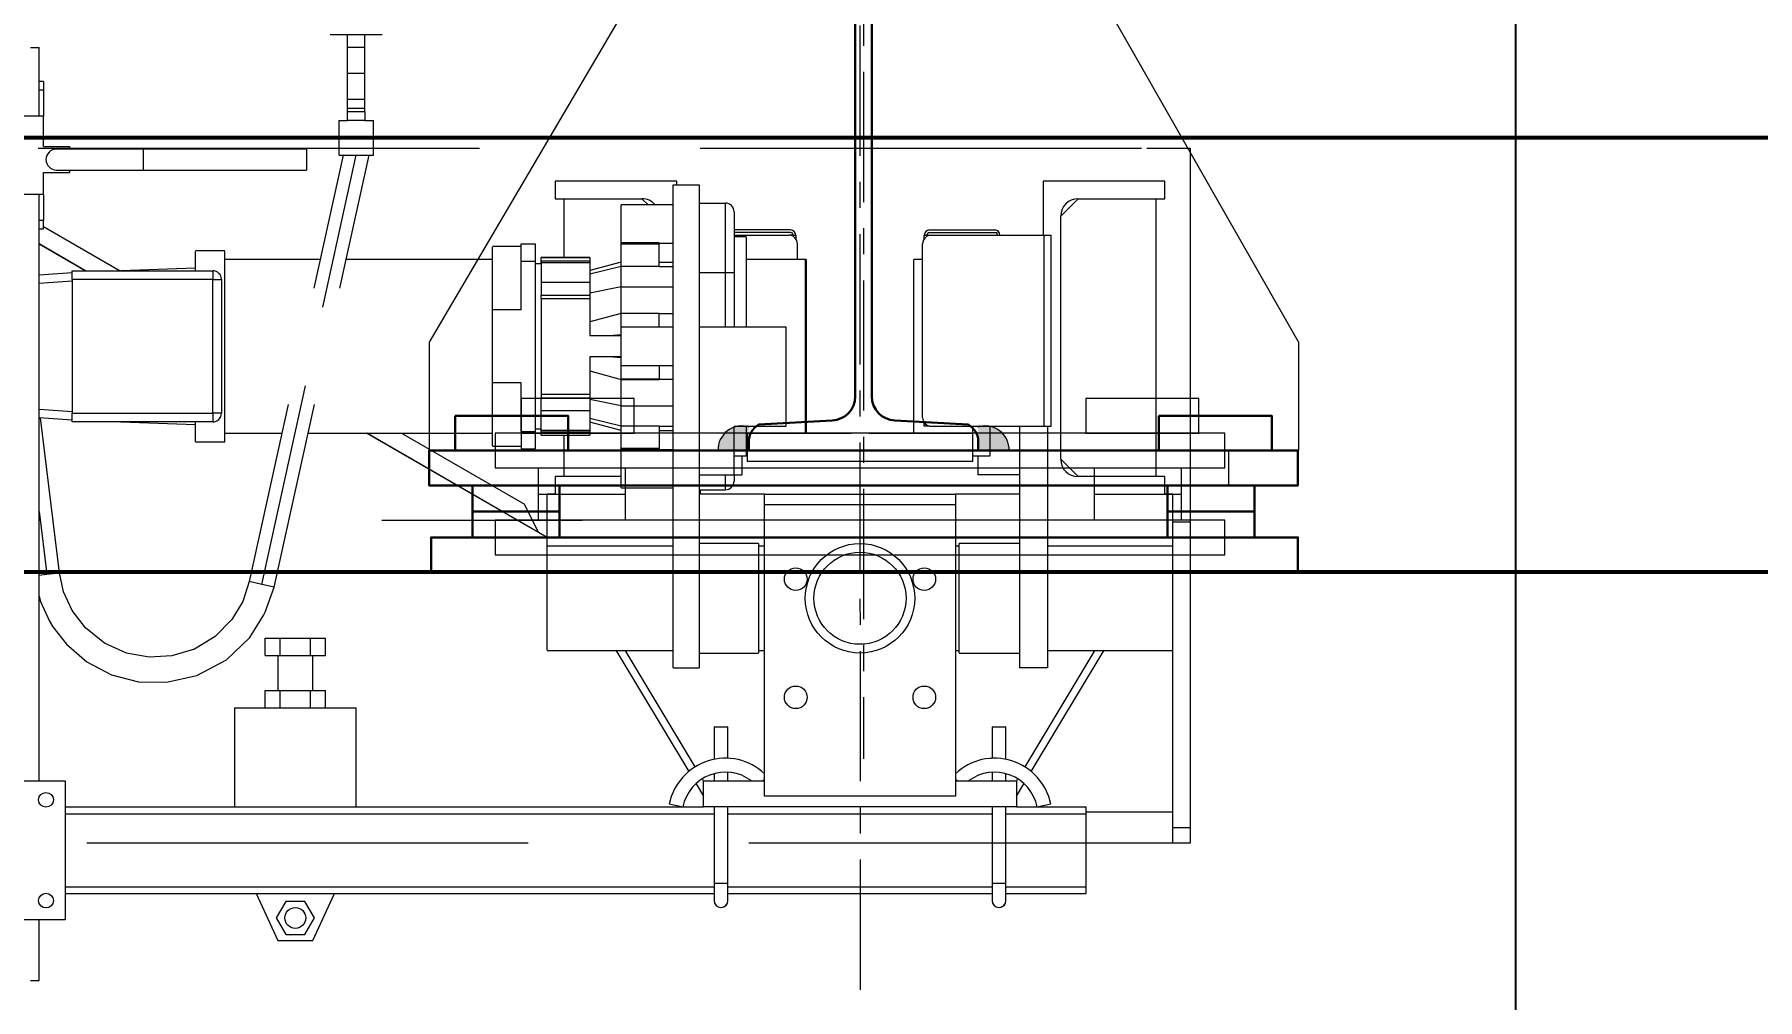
# Model space of a CAD drawing. Header units: millimetres. Extents: x -6419137 to 687965, y -598396 to 179722.
# Drawn here: x 605023 to 606015, y 86754 to 87309 of the extents above; entities that cross this region are included whole.
import ezdxf

# ---------------------------------------------------------------- set-up
doc = ezdxf.new("R2010")
doc.units = ezdxf.units.MM
doc.header["$MEASUREMENT"] = 0
doc.linetypes.add('CENTERX2', pattern=[4, 2.5, -0.5, 0.5, -0.5])
doc.linetypes.add('штриховаяX2', pattern=[38.099999999999994, 25.4, -12.7])
for name, color, linetype, lineweight in [('!!!! Краны', 7, 'Continuous', 35), ('!Konecranes', 252, 'Continuous', 0), ('k_ Металл', 5, 'Continuous', 40), ('k_ Осевая', 8, 'CENTERX2', 9), ('k_ Размеры', 7, 'Continuous', 15), ('Арматура', 72, 'Continuous', 50), ('Металл для узлов', 7, 'Continuous', 30), ('Тонкие линии', 7, 'Continuous', 5)]:
    doc.layers.add(name, color=color, linetype=linetype, lineweight=lineweight)
doc.layers.add('Конструкции', color=7, linetype='Continuous', lineweight=5, true_color=0x0000e6)
doc.layers.add('размеры', color=7, linetype='Continuous')
doc.styles.get("Standard").update_dxf_attribs({"font": 'isocpeui.ttf'})
doc.dimstyles.new('STEP', dxfattribs={"dimtxt": 200, "dimasz": 150, "dimexe": 80, "dimexo": 80, "dimgap": 80, "dimtad": 1, "dimdec": 0, "dimzin": 0, "dimdsep": 46, "dimtxsty": 'Standard', "dimblk": 'ARCHTICK', "dimcen": 150, "dimdle": 80, "dimadec": 0, "dimazin": 0, "dimtfac": 1, "dimtdec": 0, "dimtofl": 0, "dimtmove": 1, "dimatfit": 3, "dimfxl": 1, "dimtolj": 1, "dimtzin": 0, "dimarcsym": 0})

# ---------------------------------------------------------------- blocks, each defined once
blk = doc.blocks.new('A$C011300CB')
at = {"layer": '!!!! Краны', "color": 253, "linetype": 'Continuous', "lineweight": 5, "ltscale": 90.09009009009009}
for p, q in [((3592.80842722996, 499.5229527120755), (3622.80842722996, 499.5229527120755)), ((3592.80842722996, 499.5229527120755), (3602.808427229902, 499.5229527120755)), ((3602.808427229902, 492.0229527124757), (3602.808427229902, 499.5551792749611)), ((3612.808427229902, 492.0229527124757), (3612.808427229902, 499.5551792749611)), ((3612.808427229902, 499.5229527120755), (3622.80842722996, 499.5229527120755)), ((3420.308427229902, 492.0229527124611), (3425.308427229902, 492.0229527124611)), ((3425.308427229902, 452.5229527124757), (3425.308427229902, 492.0229527124611)), ((3612.808427229902, 492.0229527124757), (3602.808427229902, 492.0229527124757)), ((3602.808427229902, 477.0229527124757), (3602.808427229902, 492.0229527124757)), ((3612.808427229902, 477.0229527124757), (3612.808427229902, 492.0229527124757)), ((3612.808427229902, 477.0229527124757), (3602.808427229902, 477.0229527124757)), ((3602.808427229902, 462.0229527124757), (3602.808427229902, 477.0229527124757)), ((3612.808427229902, 462.0229527124757), (3612.808427229902, 477.0229527124757)), ((3427.808427229902, 472.5229527124757), (3425.308427229902, 472.5229527124757)), ((3427.808427229902, 467.5229527124757), (3425.308427229902, 467.5229527124757)), ((3427.808427229902, 472.5229527124757), (3427.808427229902, 467.5229527124757)), ((3427.808427229902, 467.5229527124757), (3427.808427229902, 452.5229527124757)), ((3612.808427229902, 462.0229527124757), (3602.808427229902, 462.0229527124757)), ((3602.808427229902, 457.0229527124757), (3602.808427229902, 462.0229527124757)), ((3612.808427229902, 457.0229527124757), (3602.808427229902, 457.0229527124757)), ((3602.808427229902, 455.0229527124757), (3602.808427229902, 457.0229527124757)), ((3612.808427229902, 457.0229527124757), (3612.808427229902, 462.0229527124757)), ((3612.808427229902, 455.0229527124757), (3612.808427229902, 457.0229527124757)), ((3427.808427229902, 452.5229527124757), (3372.808427229902, 452.5229527124757)), ((3427.808427229902, 435.0229527124757), (3427.808427229902, 452.5229527124757)), ((3597.808427229902, 450.0229527124757), (3602.808427229902, 450.0229527124757)), ((3597.80842722996, 450.0229527120755), (3597.80842722996, 430.0229527120755)), ((3602.808427229902, 450.0229527124757), (3602.808427229902, 455.0229527124757)), ((3612.808427229902, 455.0229527124757), (3602.808427229902, 455.0229527124757)), ((3612.808427229902, 450.0229527124757), (3602.808427229902, 450.0229527124757)), ((3612.808427229902, 455.0229527124757), (3612.808427229902, 450.0229527124757)), ((3612.808427229902, 450.0229527124757), (3617.808427229902, 450.0229527124757)), ((3617.80842722996, 430.0229527120755), (3617.80842722996, 450.0229527120755)), ((3427.808427229902, 435.0229527124757), (3442.808427229902, 435.0229527124757)), ((3485.30842722996, 433.5229527120755), (3435.30842722996, 433.5229527120755)), ((3442.808427229902, 435.0229527124757), (3442.808427229902, 433.5229527124611)), ((3485.308427229902, 433.5229527124757), (3485.308427229902, 421.5229527124757)), ((3579.30842722996, 433.5229527120755), (3485.30842722996, 433.5229527120755)), ((3579.308427229902, 433.5229527124757), (3579.308427229902, 421.5229527124757)), ((3588.588116885367, 342.6233797991517), (3607.808427229902, 430.0229527124757)), ((3427.808427229902, 420.0229527124757), (3442.808427229902, 420.0229527124757)), ((3427.808427229902, 407.5229527124757), (3427.808427229902, 420.0229527124757)), ((3435.30842722996, 421.5229527120755), (3485.30842722996, 421.5229527120755)), ((3442.808427229902, 421.5229527124611), (3442.808427229902, 420.0229527124757)), ((3485.30842722996, 421.5229527120755), (3579.30842722996, 421.5229527120755)), ((3427.808427229902, 407.5229527124757), (3372.808427229902, 407.5229527124757)), ((3425.308427229902, 70.02295271246112), (3425.308427229902, 407.5229527124757)), ((3427.808427229902, 407.5229527124757), (3427.808427229902, 392.5229527124757)), ((3722.308427229902, 415.0229527124611), (3722.308427229902, 405.0229527124611)), ((3792.308427229902, 415.0229527124611), (3722.308427229902, 415.0229527124611)), ((3790.308421126385, 135.0229527124611), (3790.308421126385, 413.0229527124611)), ((3790.308421126385, 413.0229527124611), (3805.308421126385, 413.0229527124611)), ((3792.308427229902, 413.0229527124611), (3792.308427229902, 415.0229527124611)), ((3805.308421126385, 413.0229527124611), (3805.308421126385, 135.0229527124611)), ((4073.308427229902, 415.0229527124611), (4003.308427229902, 415.0229527124611)), ((4003.308427229902, 415.0229527124611), (4003.308427229902, 384.0229527124611)), ((4073.308427229902, 405.0229527124611), (4073.308427229902, 415.0229527124611)), ((3722.308427229902, 405.0229527124611), (3772.308427229902, 405.0229527124611)), ((3727.308427229902, 405.0229527124611), (3727.308427229902, 371.1914097437111)), ((3790.308421126385, 401.4998992714609), (3760.308421126385, 401.4998992714609)), ((3775.878102952949, 401.453276989414), (3772.308427229902, 405.0229527124611)), ((3805.308421126385, 402.5229527124829), (3820.30842112637, 402.5229527124829)), ((3820.308421126378, 362.5229527125048), (3820.30842112637, 402.5229527124829)), ((3825.30842112637, 397.5229527124829), (3825.308421126378, 362.5229527125048)), ((4023.308427229902, 405.0229527124611), (4013.308427229902, 395.0229527124611)), ((4023.308427229902, 405.0229527124611), (4073.308427229902, 405.0229527124611)), ((4068.308427229902, 245.0229527124611), (4068.308427229902, 405.0229527124611)), ((3427.808427229902, 392.5229527124757), (3425.308427229902, 392.5229527124757)), ((3427.808427229902, 387.5229527124757), (3425.308427229902, 387.5229527124757)), ((3427.808427229902, 387.5229527124757), (3427.808427229902, 392.5229527124757)), ((3427.808427229902, 389.064740800859), (3472.0314034435, 363.5229527124538)), ((3857.808427229902, 387.0229527125266), (3825.308427229902, 387.0229527125266)), ((3937.808427229902, 387.0229527124829), (3975.308427229902, 387.0229527124829)), ((4013.308427229902, 255.0229527124611), (4013.308427229902, 395.0229527124611)), ((3452.037064996272, 363.5229527124611), (3425.308427229953, 378.960565921072)), ((3451.938628268079, 363.5229527124611), (3425.308427229844, 378.8979064504601)), ((3702.808421126385, 377.5229527126285), (3686.308421126385, 377.5229527126285)), ((3686.308421126385, 341.0942602182695), (3686.308421126385, 377.1836440948318)), ((3702.808421126385, 369.053435984526), (3702.808421126385, 379.0229527124975)), ((3702.808421126385, 379.0229527124975), (3710.808421126385, 379.0229527124975)), ((3710.808421126385, 379.0229527124975), (3710.808421126385, 369.053435984526)), ((3782.308421126385, 379.5509557324986), (3760.308421126385, 379.5509557324986)), ((3760.308421126385, 379.4998992714609), (3790.308421126385, 379.4998992714609)), ((3782.308421126385, 378.8976173722986), (3760.308421126385, 378.8976173722986)), ((3760.308421126385, 365.9057332312441), (3760.308421126385, 378.8976173722986)), ((3782.308421126385, 365.9057332312441), (3782.308421126385, 378.8976173722986)), ((3857.808427229902, 385.5229527125266), (3825.308427229902, 385.5229527125266)), ((3825.308427229902, 384.0229527124975), (3856.808427229902, 384.0229527124975)), ((3832.308421126378, 383.0229527124757), (3825.308427229902, 383.0229527124757)), ((3832.308421126378, 383.0229527124757), (3825.308427229902, 383.0229527124757)), ((3832.308421126378, 382.9756715547337), (3832.308421126378, 382.986192737575)), ((3857.808427229902, 384.0229527125266), (3856.808427229902, 384.0229527125266)), ((3857.808427229902, 384.0229527125266), (3860.808427229902, 384.0229527125266)), ((3859.308427229902, 384.0229527125266), (3857.808427229902, 384.0229527125266)), ((3859.308427229902, 384.0229527125412), (3857.808427229902, 384.0229527125412)), ((3857.808427229902, 383.8913002149129), (3857.808427229902, 384.0229527125266)), ((3859.308427229902, 384.0214878687111), (3859.308427229902, 384.0229527125266)), ((3860.808427229902, 384.0229527125266), (3860.808427229902, 381.9531826198145)), ((3861.808427229902, 370.0214878687111), (3861.808427229902, 379.0229527124975)), ((3933.808427229902, 279.0229527124611), (3933.808427229902, 379.0229527124611)), ((3934.808427229902, 384.0229527124829), (3937.808427229902, 384.0229527124829)), ((3934.808427229902, 381.8633639854525), (3934.808427229902, 384.0229527124829)), ((3937.808427229902, 385.5229527124829), (3976.808427229902, 385.5229527124829)), ((3937.808427229902, 384.0229527124829), (3938.808427229902, 384.0229527124829)), ((3937.808427229902, 384.0229527124829), (3937.808427229902, 383.8240403450836)), ((3938.808427229902, 384.0229527124611), (4003.808427229902, 384.0229527124611)), ((3976.808427229902, 384.0229527124829), (3976.808427229902, 385.5229527124829)), ((4003.808427229902, 384.0229527124611), (4007.808427229902, 384.0229527124611)), ((4003.808427229902, 274.0229527124611), (4003.808427229902, 384.0229527124611)), ((4007.808427229902, 274.0229527124611), (4007.808427229902, 384.0229527124611)), ((3532.308421126385, 375.0229527124975), (3515.308421126385, 375.0229527124975)), ((3515.308421126385, 363.7790973861265), (3515.308421126385, 374.6794896236024)), ((3532.308421126385, 265.0235196086287), (3532.308421126385, 374.6794896236024)), ((3587.11369872294, 370.0229527124975), (3532.308427229902, 370.0229527124975)), ((3686.308421126385, 370.0229527124975), (3602.11359427897, 370.0229527124975)), ((3702.808421126385, 369.053435984526), (3710.808421126385, 369.053435984526)), ((3702.808421126385, 341.0942602182695), (3702.808421126385, 369.053435984526)), ((3710.808421126385, 369.053435984526), (3710.808421126385, 270.9924694404399)), ((3714.308421126385, 367.5229527124975), (3710.808421126385, 367.5229527124975)), ((3742.308421126385, 371.193041690698), (3714.308421126385, 371.193041690698)), ((3714.308421126385, 371.1916008286789), (3714.308421126385, 371.1916209703995)), ((3714.308421126385, 371.1916008286935), (3742.308421126385, 371.1916008286935)), ((3714.308421126385, 369.1916008287008), (3714.308421126385, 371.1916008286935)), ((3714.308421126385, 369.1916008287008), (3742.308421126385, 369.1916008287008)), ((3714.308421126385, 368.0976597437111), (3714.308421126385, 369.1916008287008)), ((3742.308421126385, 368.1815926308045), (3714.308421126385, 368.1815926308045)), ((3742.308421126385, 371.1916209703995), (3742.308421126385, 371.1916008286789)), ((3742.308421126385, 371.1916008286935), (3742.308421126385, 369.1916008287008)), ((3742.308421126385, 369.1916008287008), (3742.308421126385, 368.0976597437111)), ((3760.308421126385, 368.5146689517787), (3742.308427229902, 363.6915851234517)), ((3782.308421126385, 368.5146689517787), (3790.308421126385, 368.5146689517787)), ((3866.308421126385, 370.0229527124684), (3832.308427229902, 370.0229527124684)), ((3866.308421126385, 370.0229527124684), (3832.308427229902, 370.0229527124684)), ((3866.808427229909, 370.0229527125484), (3861.808427229902, 370.0229527125484)), ((3866.808427229902, 370.0229527125484), (3861.808427229902, 370.0229527125484)), ((3866.808427229902, 369.9919460599413), (3866.808427229902, 270.2271443311765)), ((3933.808427229902, 370.0229527124757), (3928.808427229902, 370.0229527124757)), ((3933.808427229902, 370.0229527124684), (3928.808427229902, 370.0229527124684)), ((3933.808427229902, 370.0229527125484), (3928.80842722988, 370.0229527125484)), ((3933.808427229902, 370.0229527125412), (3928.80842722988, 370.0229527125412)), ((3425.308427229902, 361.1943437090667), (3444.30842112832, 362.5229527093325)), ((3444.308421124704, 357.5351324577787), (3425.308427229902, 356.2065234577676)), ((3444.308421124661, 358.5229527093325), (3444.308421124442, 363.5229527093325)), ((3444.308421124442, 363.5229527093325), (3525.308421124442, 363.5229527129413)), ((3525.308421124661, 358.5229527129413), (3444.308421124661, 358.5229527093325)), ((3444.308421124661, 358.5229527093325), (3444.308421128102, 281.5229527093325)), ((3515.308421126385, 365.0229527124975), (3472.354041201048, 363.5229527124684)), ((3525.308421124442, 363.5229527129413), (3525.308421124661, 358.5229527129413)), ((3525.308421124661, 358.5229527129413), (3530.308421124661, 358.5229527131669)), ((3525.308421128102, 281.5229527129413), (3525.308421124661, 358.5229527129413)), ((3530.308421124661, 358.5229527131669), (3530.308421128102, 281.5229527131669)), ((3760.308421126385, 365.9057332312441), (3742.308427229902, 361.5566275999299)), ((3782.308421126385, 365.9057332312441), (3760.308421126385, 365.9057332312441)), ((3760.308421126385, 354.19620175405), (3760.308421126385, 365.9057332312441)), ((3782.308421126385, 365.9057332312441), (3790.308421126385, 365.9057332312441)), ((3805.308421126385, 362.5229527125048), (3820.308421126378, 362.5229527125048)), ((3820.308421126378, 362.5229527125048), (3825.308421126378, 362.5229527125048)), ((3820.308421126378, 331.0229527124611), (3820.308421126378, 362.5229527125048)), ((3825.308421126378, 362.5229527125048), (3825.308421126378, 331.0229527124611)), ((3714.308421126385, 356.9315926308191), (3742.308421126385, 356.9315926308191)), ((3714.308421126385, 356.9315926308191), (3714.308421126385, 349.5858629999493)), ((3714.308421126385, 349.5858629999493), (3742.308421126385, 349.5858629999493)), ((3714.308421126385, 347.5080173287279), (3714.308421126385, 349.585862999942)), ((3714.308421126385, 347.5080173287279), (3742.308421126385, 347.5080173287279)), ((3714.308421126385, 347.5080173287279), (3714.308421126385, 292.5378880964272)), ((3742.308421126385, 356.9315926308191), (3742.308421126385, 349.5858629999493)), ((3760.308421126385, 354.19620175405), (3742.308421126385, 350.6510433035946)), ((3742.308421126385, 349.5858629999493), (3742.308421126385, 347.5080173287279)), ((3742.308421126385, 347.5080173287279), (3742.308421126385, 326.0229527125775)), ((3760.308421126385, 338.9347578152156), (3760.308421126385, 354.1962017540645)), ((3760.308421126385, 354.19620175405), (3790.308421126385, 354.19620175405)), ((3686.308421126385, 298.9516452067692), (3686.308421126385, 341.0942602182695)), ((3702.808421126385, 341.0942602182695), (3686.308421126385, 341.0942602182695)), ((3760.308421126385, 339.0229527125121), (3742.308427229902, 334.199868884185)), ((3782.308421126385, 339.0229527125121), (3760.308421126385, 339.0229527125121)), ((3782.308421126385, 338.9347578152156), (3760.308421126385, 338.9347578152156)), ((3782.308421126385, 338.9347578152156), (3790.308421126385, 338.9347578152156)), ((3790.308421126385, 331.0229527126285), (3760.308421126385, 331.0229527126285)), ((3760.308421126385, 309.042419785088), (3760.308421126385, 331.0034856403581)), ((3855.308421126378, 331.0229527124611), (3805.308421126385, 331.0229527124611)), ((3855.308421126378, 274.0229527124611), (3855.308421126378, 331.0229527124611)), ((3760.308421126385, 326.0229527125775), (3742.308421126385, 326.0229527125775)), ((3760.308421126385, 326.6729527125353), (3753.377469626663, 326.0229527125339)), ((3742.308421126385, 314.0229527127958), (3742.308421126385, 292.5378880964272)), ((3760.308421126385, 314.0229527127958), (3742.308421126385, 314.0229527127958)), ((3760.308421126385, 313.372952712547), (3753.377469626779, 314.0229527124611)), ((3760.308421126385, 309.0229527126285), (3790.308421126385, 309.0229527126285)), ((3686.308421126385, 262.8622613304105), (3686.308421126385, 298.9516452067692)), ((3702.808421126385, 298.9516452067692), (3686.308421126385, 298.9516452067692)), ((3702.808421126385, 270.9924694404399), (3702.808421126385, 298.9516452067692)), ((3742.308427229902, 305.8460365408391), (3760.308421126385, 301.0229527125121)), ((3760.308421126385, 285.7958628264605), (3760.308421126385, 301.111147609794)), ((3782.308421126385, 301.111147609794), (3760.308421126385, 301.111147609794)), ((3760.308421126385, 301.0229527125121), (3782.308421126385, 301.0229527125121)), ((3782.308421126385, 301.1113249460323), (3782.308421126385, 301.111147609794)), ((3782.308421126385, 301.111147609794), (3790.308421126385, 301.111147609794)), ((3553.490576630684, 183.0260593823477), (3578.634496494611, 297.3617708293168)), ((3714.308421126385, 292.5378880964272), (3742.308421126385, 292.5378880964272)), ((3714.308421126385, 292.5378880964272), (3714.308421126385, 290.4600424252058)), ((3714.308421126385, 290.4600424252058), (3742.308421126385, 290.4600424252058)), ((3714.308421126385, 283.1143127943433), (3714.308421126385, 290.4600424252058)), ((3742.308421126385, 292.5378880964272), (3742.308421126385, 290.4600424252058)), ((3742.308421126385, 290.4600424252058), (3742.308421126385, 283.1143127943433)), ((3760.308421126385, 285.7959128446091), (3742.308421126385, 289.3466117682547)), ((3425.308427229902, 283.83938196089), (3444.308421128058, 282.5107729606534)), ((3444.30842112832, 277.5229527093325), (3425.308427229902, 278.8515617095909)), ((3444.30842112832, 276.5229527093325), (3444.308421128102, 281.5229527093325)), ((3444.308421128102, 281.5229527093325), (3525.308421128102, 281.5229527129413)), ((3525.308421128102, 281.5229527129413), (3525.30842112832, 276.5229527129413)), ((3530.308421128102, 281.5229527131669), (3525.308421128102, 281.5229527129413)), ((3714.308421126385, 283.1143127943433), (3742.308421126385, 283.1143127943433)), ((3714.308421126385, 283.0646773033368), (3714.308421126385, 283.064733557163)), ((3720.308421126385, 283.064733557163), (3720.308421126385, 283.0646773033368)), ((3760.308421126385, 274.1618912511985), (3742.308427229902, 278.507617604635)), ((3760.308421126385, 285.7959128446091), (3790.308421126385, 285.7959128446091)), ((3760.308421126385, 274.1618912511985), (3760.308421126385, 285.7959128446091)), ((3525.30842112832, 276.5229527129413), (3444.30842112832, 276.5229527093325)), ((3472.354041202954, 276.5229527124611), (3515.308421126385, 275.0229527124975)), ((3515.308421126385, 265.0235196086287), (3515.308421126385, 276.3227982046301)), ((3532.308427229902, 270.0229527124975), (3565.122484544663, 270.0229527124975)), ((3580.122206027409, 270.0229527124975), (3686.308421126385, 270.0229527124975)), ((3717.808427229902, 210.0229527124611), (3613.85154965843, 270.0424839624611)), ((3712.729490848658, 212.9552779993683), (3613.888871598749, 270.0424839624902)), ((3633.883210046006, 270.0424839624611), (3704.741751921567, 229.1168381602183)), ((3702.808421126385, 270.9924694404399), (3710.808421126385, 270.9924694404399)), ((3702.808421126385, 270.9924694404399), (3702.808421126385, 261.0229527124975)), ((3710.808421126385, 272.5229527124975), (3714.308421126385, 272.5229527124975)), ((3710.808421126385, 270.9924694404399), (3710.808421126385, 261.0229527124975)), ((3714.308421126385, 270.8543045963961), (3714.308421126385, 271.9482456812111)), ((3714.308421126385, 271.8643127943506), (3742.308421126385, 271.8643127943506)), ((3714.308421126385, 270.8543045963961), (3742.308421126385, 270.8543045963961)), ((3714.308421126385, 268.8543045963379), (3714.308421126385, 270.8543045963961)), ((3714.308421126385, 268.8543045963233), (3714.308421126385, 268.8543218338746)), ((3714.308421126385, 268.8543045963379), (3742.308421126385, 268.8543045963379)), ((3727.308427229902, 268.8544956812111), (3727.308427229902, 245.0229527124611)), ((3742.308421126385, 271.9482456812111), (3742.308421126385, 270.8543045963961)), ((3742.308421126385, 270.8543045963961), (3742.308421126385, 268.8543045963379)), ((3742.308421126385, 268.8543045963233), (3742.308421126385, 268.8543218338746)), ((3760.308421126385, 271.5312364732235), (3742.308427229902, 276.3543203015433)), ((3782.308421126385, 274.1618912511985), (3760.308421126385, 274.1618912511985)), ((3760.308421126385, 261.1619419956332), (3760.308421126385, 274.1618912511985)), ((3782.308421126385, 274.1618912511985), (3790.308421126385, 274.1618912511985)), ((3782.308421126385, 274.1618912511985), (3782.308421126385, 261.1619419956332)), ((3782.308421126385, 271.5312364732235), (3790.308421126385, 271.5312364732235)), ((3825.308421126378, 274.0229527124611), (3855.308421126378, 274.0229527124611)), ((3825.308421126378, 246.0229527124611), (3825.308421126378, 274.0229527124611)), ((3832.308427229902, 270.0229527124684), (3832.808427229902, 270.0229527124684)), ((3832.308427229902, 270.0229527124611), (3832.808427229902, 270.0229527124611)), ((3832.808427229902, 270.0229527124611), (3832.808427229902, 254.0229527124611)), ((3832.808427229902, 270.0229527124611), (3892.808427229902, 270.0229527124611)), ((3832.808427229902, 269.7774470532895), (3832.808427229902, 269.7760706835688)), ((3866.308421126378, 270.0307112132432), (3866.308421126378, 270.02433509619)), ((3866.808427229902, 270.1443150603081), (3866.808427229902, 270.1006851341881)), ((3902.808427229902, 270.0229527124611), (3962.808427229902, 270.0229527124611)), ((3928.808427229902, 270.0811610284873), (3928.808427229902, 270.153018210076)), ((3934.808427229902, 274.0229527124757), (3934.808427229902, 276.1825414394771)), ((3937.808427229902, 274.0229527124757), (3934.808427229902, 274.0229527124757)), ((3937.808427229902, 274.2218650798459), (3937.808427229902, 274.0229527124757)), ((3937.808427229902, 274.0229527124757), (3938.808427229902, 274.0229527124757)), ((3938.808427229902, 274.0229527124611), (4003.808427229902, 274.0229527124611)), ((3962.808427229902, 269.8893568676795), (3962.808427229902, 273.8231515476873)), ((3962.808427229902, 254.0229527124611), (3962.808427229902, 270.0229527124611)), ((3972.808427229902, 257.0493943514448), (3972.808427229902, 273.8231515476873)), ((3989.808427229902, 135.0229527124611), (3989.808427229902, 274.0229527124611)), ((4003.808427229902, 274.0229527124611), (4007.808427229902, 274.0229527124611)), ((4005.808427229902, 274.0229527124611), (4005.808427229902, 135.0229527124611)), ((3515.308421126385, 265.0229527124975), (3532.308421126385, 265.0229527124975)), ((3686.308421126385, 262.5229527126357), (3702.808421126385, 262.5229527126357)), ((3702.808421126385, 261.0229527124975), (3710.808421126385, 261.0229527124975)), ((3782.308421126385, 261.1619419956332), (3760.308421126385, 261.1619419956332)), ((3790.308421126385, 260.560067069353), (3760.308421126385, 260.560067069353)), ((3782.308421126385, 260.506833569234), (3760.308421126385, 260.506833569234)), ((3825.308427229902, 257.0229527124975), (3832.808427229895, 257.0229527124975)), ((3825.308427229902, 257.0229527124611), (3832.308421126378, 257.0229527124611)), ((3825.308427229902, 257.0229527124611), (3832.308421126378, 257.0229527124611)), ((3829.808427229902, 257.1445347437111), (3829.808427229902, 246.0229527124902)), ((3829.808427229902, 257.0229527124975), (3832.808427229895, 257.0229527124975)), ((3832.808427229902, 254.0229527124611), (3962.808427229902, 254.0229527124611)), ((3962.808427229902, 257.0229527124684), (3965.808427229902, 257.0229527124684)), ((3962.808427229902, 257.0229527124611), (3972.808427229902, 257.0229527124611)), ((3965.808427229902, 246.0229527124611), (3965.808427229902, 257.0493198999611)), ((4013.308427229902, 255.0229527124611), (4023.308427229902, 245.0229527124611)), ((3722.308427229902, 245.0229527124611), (3722.308427229902, 235.0229527124611)), ((3760.308427229902, 245.0229527124611), (3722.308427229902, 245.0229527124611)), ((3760.308421126385, 238.560067069353), (3790.308421126385, 238.560067069353)), ((3805.308421126385, 246.0229527124611), (3825.308421126378, 246.0229527124611)), ((3820.308421126378, 237.5229527124829), (3820.308421126385, 245.9871024733875)), ((3825.308421126378, 245.7792681198334), (3825.308421126378, 242.5229527124829)), ((3825.308427229902, 246.0229527124902), (3829.808427229902, 246.0229527124902)), ((3989.808427229902, 246.0229527124611), (3965.808427229902, 246.0229527124611)), ((4073.308427229902, 245.0229527124611), (4023.308427229902, 245.0229527124611)), ((4073.308427229902, 235.0229527124611), (4073.308427229902, 245.0229527124611)), ((3712.729490848658, 212.9552779993683), (3704.741751921567, 229.1168381602183)), ((3717.808427229902, 205.0004917749611), (3717.808427229902, 235.0229527124611)), ((3722.308427229902, 235.0229527124611), (3717.808427229902, 235.0229527124611)), ((3805.308421126385, 237.5229527124829), (3820.308421126378, 237.5229527124829)), ((3842.808427229902, 235.0229527124611), (3805.308421126385, 235.0229527124611)), ((3805.808427229902, 237.5229527124611), (3805.808427229902, 235.0229527124611)), ((3842.808427229902, 229.0229527124611), (3842.808427229902, 235.0229527124611)), ((3842.808427229902, 235.0229527124611), (3952.808427229902, 235.0229527124611)), ((3842.808427229902, 61.02295271246112), (3842.808427229902, 229.0229527124611)), ((3842.808427229902, 229.0229527124611), (3952.808427229902, 229.0229527124611)), ((3952.808427229902, 235.0229527124611), (3952.808427229902, 229.0229527124611)), ((3989.808427229902, 235.0229527124611), (3952.808427229902, 235.0229527124611)), ((3952.808427229902, 229.0229527124611), (3952.808427229902, 61.02295271246112)), ((4077.808427229902, 235.0229527124611), (4073.308427229902, 235.0229527124611)), ((4077.808427229902, 205.0004917749611), (4077.808427229902, 235.0229527124611)), ((3425.308427229917, 224.9968902228065), (3429.744909042827, 188.8646454170375)), ((4077.808427229902, 219.0229527124611), (4087.808427229902, 219.0229527124611)), ((4087.808427229902, 219.0229527124611), (4087.808427229902, 43.02295271246112)), ((3790.308421126385, 205.0229527124611), (3717.80842722988, 205.0229527124611)), ((3717.808427229902, 145.207518249219), (3717.808427229902, 205.0007883688741)), ((3839.308421126378, 206.5229527124611), (3805.308421126385, 206.5229527124611)), ((3839.308421126378, 206.494811553006), (3839.308421126378, 143.7040756054266)), ((3842.808427229902, 205.0229527124611), (3839.308427229902, 205.0229527124611)), ((3954.808427229902, 205.0229527124611), (3952.808427229902, 205.0229527124611)), ((3989.808427229902, 206.5229527124611), (3954.808427229902, 206.5229527124611)), ((3954.808427229902, 143.6620812459223), (3954.808427229902, 206.4944156678685)), ((4077.808427229902, 205.0229527124611), (4005.808427229902, 205.0229527124611)), ((4077.808427229902, 145.207518249219), (4077.808427229902, 205.0007883688741)), ((3425.17779357962, 188.3038741502969), (3429.744909042827, 188.8646454170375)), ((3429.744909042827, 188.8646454170375), (3437.015276909842, 189.7573343431868)), ((3555.487919154213, 142.0229527124611), (3555.487919154213, 152.0229527124611)), ((3555.487919154213, 152.0229527124611), (3564.148173192058, 152.0229527124611)), ((3564.148173192058, 142.0229527124611), (3564.148173192058, 152.0229527124611)), ((3564.148173192058, 152.0229527124611), (3581.468681267746, 152.0229527124611)), ((3581.468681267746, 152.0229527124611), (3590.128935305591, 152.0229527124611)), ((3581.468681267746, 142.0229527124611), (3581.468681267746, 152.0229527124611)), ((3590.128935305591, 142.0229527124611), (3590.128935305591, 152.0229527124611)), ((3555.487919154213, 142.0229527124611), (3564.148173192058, 142.0229527124611)), ((3562.808427229902, 142.0229527124611), (3562.808427229902, 122.0229527124611)), ((3564.148173192058, 142.0229527124611), (3581.468681267746, 142.0229527124611)), ((3581.468681267746, 142.0229527124611), (3590.128935305591, 142.0229527124611)), ((3582.808427229902, 122.0229527124611), (3582.808427229902, 142.0229527124611)), ((3717.80842722988, 145.0229527124611), (3790.308421126385, 145.0229527124611)), ((3757.216444901926, 145.2080113062111), (3799.263541990011, 75.24164175163605)), ((3803.017313758428, 77.99536552900099), (3762.625098748096, 145.2080113061893)), ((3805.308421126385, 143.5229527124611), (3839.308421126378, 143.5229527124611)), ((3839.308427229902, 145.0229527124611), (3842.808427229902, 145.0229527124611)), ((3952.808427229902, 145.0229527124611), (3954.808427229902, 145.0229527124611)), ((3954.808427229902, 143.5229527124611), (3989.808427229902, 143.5229527124611)), ((4032.991755711722, 145.2080113062111), (3992.599540701391, 77.99536552901554)), ((3996.353312469786, 75.2416417516215), (4038.400409557864, 145.2080113061893)), ((4005.808427229902, 145.0229527124611), (4077.808427229902, 145.0229527124611)), ((4077.808427229902, 43.02295271246112), (4077.808427229902, 145.2080113062111)), ((3790.308421126385, 135.0229527124611), (3805.308421126385, 135.0229527124611)), ((4005.808427229902, 135.0229527124611), (3989.808427229902, 135.0229527124611)), ((3555.487919154213, 122.0229527124611), (3564.148173192058, 122.0229527124611)), ((3555.487919154213, 112.0229527124611), (3555.487919154213, 122.0229527124611)), ((3564.148173192058, 112.0229527124611), (3564.148173192058, 122.0229527124611)), ((3564.148173192058, 122.0229527124611), (3581.468681267746, 122.0229527124611)), ((3581.468681267746, 122.0229527124611), (3590.128935305591, 122.0229527124611)), ((3581.468681267746, 112.0229527124611), (3581.468681267746, 122.0229527124611)), ((3590.128935305591, 112.0229527124611), (3590.128935305591, 122.0229527124611)), ((3537.808427229902, 112.0229527124611), (3607.808427229902, 112.0229527124611)), ((3537.808427229902, 112.0229527124611), (3537.808427229902, 55.02295271246112)), ((3607.808427229902, 55.02295271246112), (3607.808427229902, 112.0229527124611)), ((3813.808427229902, 101.0229527124611), (3813.808427229902, 82.2923975667727)), ((3813.808427229902, 101.0229527124611), (3813.808427229902, 82.2923975667727)), ((3821.787109957353, 101.0229527124611), (3821.787471505828, 101.0229527124611)), ((3821.808427229902, 82.86439741580398), (3821.808427229902, 101.0229527124611)), ((3821.808427229902, 82.86439741580398), (3821.808427229902, 101.0229527124611)), ((3973.808427229902, 101.0229527124611), (3973.808427229902, 82.8521122542661)), ((3973.808427229902, 101.0229527124611), (3973.808427229902, 82.85219596255774)), ((3981.787109957353, 101.0229527124611), (3981.787471505828, 101.0229527124611)), ((3981.808427229902, 82.29187926714803), (3981.808427229902, 101.0229527124611)), ((3981.808427229902, 82.29187926714803), (3981.808427229902, 101.0229527124611)), ((3807.809603582733, 80.48011876289092), (3807.809603668211, 80.48006092868309)), ((3807.809603582733, 80.48011876289092), (3807.809603668211, 80.48006092868309)), ((3827.807250877064, 82.08685293768212), (3827.807277002903, 82.06917492101638)), ((3967.80960358274, 82.08685293768212), (3967.809577456901, 82.06917492102366)), ((3987.807250877071, 80.48011876289092), (3987.807250791593, 80.48006092868309)), ((3987.807250877071, 80.48011876289092), (3987.807250791593, 80.48006092868309)), ((3360.308427229902, 70.02295271246112), (3440.308427229902, 70.02295271246112)), ((3440.308427229902, 70.02295271246112), (3440.308427229902, -9.97704728753888)), ((3807.808427229902, 70.02295271246112), (3807.145192063093, 71.12657603003026)), ((3807.808427229902, 70.02295271246112), (3842.808427229902, 70.02295271246112)), ((3807.808427229902, 55.02295271246112), (3807.808427229902, 70.02295271246112)), ((3813.808427229902, 73.99103412403929), (3813.808427229902, 70.02295271246112)), ((3813.808427229902, 73.99103412403929), (3813.808427229902, 70.02295271246112)), ((3821.808427229902, 70.02295271246112), (3821.808427229902, 74.813727709261)), ((3821.808427229902, 70.02295271246112), (3821.808427229902, 74.813727709261)), ((3841.792488604777, 70.02295271246112), (3842.808427229902, 70.97314172486949)), ((3952.808427229902, 70.97314172486949), (3953.824365855027, 70.02295271246112)), ((3952.808427229902, 70.02295271246112), (3987.808427229902, 70.02295271246112)), ((3973.808427229902, 74.813727709261), (3973.808427229902, 70.02295271246112)), ((3973.808427229902, 74.813727709261), (3973.808427229902, 70.02295271246112)), ((3981.808427229902, 70.02295271246112), (3981.808427229902, 73.99103412403929)), ((3981.808427229902, 70.02295271246112), (3981.808427229902, 73.99103412403929)), ((3988.471662396725, 71.12657603005209), (3987.808427229902, 70.02295271246112)), ((3987.808427229902, 70.02295271246112), (3987.808427229902, 55.02295271246112)), ((3803.444346870259, 68.28478243090649), (3807.808427229902, 61.02295271246112)), ((3952.808427229902, 61.02295271246112), (3842.808427229902, 61.02295271246112)), ((3987.808427229902, 61.02295271246112), (3992.172507589545, 68.28478243090649)), ((3440.308427229902, 55.02295271246112), (3807.808427229902, 55.02295271246112)), ((3440.308427229902, 51.02295271246112), (3813.829694591012, 51.02295271246112)), ((3788.019546995616, 56.67468731667759), (3795.847212899193, 55.02295271246112)), ((3987.808427229902, 55.02295271246112), (3807.808427229902, 55.02295271246112)), ((3813.808427229902, 55.02295271246112), (3813.808427229902, 11.02295271246112)), ((3821.787214122262, 51.02295271246112), (3973.829694591012, 51.02295271246112)), ((3821.808427229902, 11.02295271246112), (3821.808427229902, 55.02295271246112)), ((3973.808427229902, 55.02295271246112), (3973.808427229902, 11.02295271246112)), ((3981.787214122262, 51.02295271246112), (4027.808427229902, 51.02295271246112)), ((3981.808427229902, 11.02295271246112), (3981.808427229902, 55.02295271246112)), ((3987.808427229902, 55.02295271246112), (4027.808427229902, 55.02295271246112)), ((3999.769641560611, 55.02295271246112), (4007.597307464188, 56.67468731667759)), ((4027.808427229902, 55.02295271246112), (4027.808427229902, 51.02295271246112)), ((4027.808427229902, 52.02295271246112), (4077.808427229902, 52.02295271246112)), ((4027.808427229902, 51.02295271246112), (4027.808427229902, 9.02295271246112)), ((4077.808427229902, 34.02295271246112), (4077.808427229902, 43.02295271246112)), ((4077.808427229902, 43.02295271246112), (4087.808427229902, 43.02295271246112)), ((4077.808427229902, 34.02295271246112), (4027.808427229902, 34.02295271246112)), ((3813.808427229902, 11.02295271246112), (3813.808427229902, 1.02295271246112)), ((3821.808427229902, 1.02295271246112), (3821.808427229902, 11.02295271246112)), ((3973.808427229902, 11.02295271246112), (3973.808427229902, 1.02295271246112)), ((3981.808427229902, 1.02295271246112), (3981.808427229902, 11.02295271246112)), ((3440.308427229902, 9.02295271246112), (3813.818232090773, 9.02295271246112)), ((3440.308427229902, 5.02295271246112), (3813.817704573652, 5.02295271246112)), ((3550.308427229902, 5.02295271246112), (3562.808427229902, -21.97704728753888)), ((3567.3235996726, 0.5229527124611195), (3561.838772115298, -8.97704728753888)), ((3578.293254787204, 0.5229527124611195), (3567.3235996726, 0.5229527124611195)), ((3583.778082344506, -8.97704728753888), (3578.293254787204, 0.5229527124611195)), ((3582.808427229902, -21.97704728753888), (3595.308427229924, 5.02295271246112)), ((3813.808427229902, 3.654793495545164), (3813.808427229902, 1.02295271246112)), ((3821.798643469716, 9.02295271246112), (3973.818232090773, 9.02295271246112)), ((3821.799149886152, 5.02295271246112), (3973.817704573652, 5.02295271246112)), ((3821.808427229902, 1.02295271246112), (3821.808427229902, 3.654793495545164)), ((3973.808427229902, 3.654793495545164), (3973.808427229902, 1.02295271246112)), ((3981.798643469716, 9.02295271246112), (4027.808427229902, 9.02295271246112)), ((3981.799149886152, 5.02295271246112), (4027.808427229902, 5.02295271246112)), ((3981.808427229902, 1.02295271246112), (3981.808427229902, 3.654793495545164)), ((4027.808427229902, 9.02295271246112), (4027.808427229902, 5.02295271246112)), ((3561.838772115298, -8.97704728753888), (3567.3235996726, -18.47704728753888)), ((3578.293254787204, -18.47704728753888), (3583.778082344506, -8.97704728753888)), ((3440.308427229902, -9.97704728753888), (3360.308427229902, -9.97704728753888)), ((3425.308427229902, -44.97704728753888), (3425.308427229902, -9.97704728753888)), ((3567.3235996726, -18.47704728753888), (3578.293254787204, -18.47704728753888)), ((3562.808427229902, -21.97704728753888), (3582.808427229902, -21.97704728753888)), ((3420.308427229902, -44.97704728753888), (3425.308427229902, -44.97704728753888))]:
    blk.add_line(p, q, dxfattribs=at)
at = {"layer": '!!!! Краны', "color": 253, "linetype": 'Continuous', "lineweight": 5, "ltscale": 30.03003003003003}
for p, q in [((3600.308427229902, 430.0229527124611), (3583.481964695668, 353.5084756225333)), ((3598.481831504403, 353.5084756225333), (3615.308427229902, 430.0229527124611)), ((3437.015458479902, 189.7573277124611), (3426.082569576312, 278.7974437206358)), ((3568.76733285145, 286.5970639791194), (3546.336747542402, 184.5991245874611)), ((3560.644364729902, 181.4526402124611), (3583.767083185296, 286.5970639791194)), ((3439.439774886152, 178.7104527124611), (3437.015458479902, 189.7573277124611)), ((3444.347001448652, 168.0297886499611), (3439.439774886152, 178.7104527124611)), ((3546.336747542402, 184.5991245874611), (3542.571610823652, 173.1044956812111)), ((3555.502763167402, 167.0737339624611), (3560.644364729902, 181.4526402124611)), ((3425.308427229902, 176.2819297837632), (3425.555985823652, 175.2607456812111)), ((3425.555985823652, 175.2607456812111), (3426.182938948652, 173.2143589624611)), ((3426.182938948652, 173.2143589624611), (3431.356278792402, 161.7817417749611)), ((3542.571610823652, 173.1044956812111), (3536.304520979902, 162.7407261499611)), ((3431.356278792402, 161.7817417749611), (3433.222978011152, 158.5517613062111)), ((3452.118485823652, 158.0126988062111), (3444.347001448652, 168.0297886499611)), ((3536.304520979902, 162.7407261499611), (3526.645829573652, 153.0156284937111)), ((3546.572099104902, 152.3515659937111), (3554.777665511152, 165.5092808374611)), ((3554.777665511152, 165.5092808374611), (3555.502763167402, 167.0737339624611)), ((3433.222978011152, 158.5517613062111), (3441.026688948652, 148.6181675562111)), ((3463.008134261152, 149.2509800562111), (3452.118485823652, 158.0126988062111)), ((3475.663407698652, 143.5014683374611), (3463.008134261152, 149.2509800562111)), ((3526.645829573652, 153.0156284937111), (3514.734208479902, 145.8164097437111)), ((3533.123368636152, 139.6123081812111), (3546.572099104902, 152.3515659937111)), ((3441.026688948652, 148.6181675562111), (3452.825517073652, 138.4487339624611)), ((3488.657060042402, 141.1147495874611), (3475.663407698652, 143.5014683374611)), ((3501.664384261152, 141.8330113062111), (3488.657060042402, 141.1147495874611)), ((3514.734208479902, 145.8164097437111), (3501.664384261152, 141.8330113062111)), ((3516.091630354902, 130.6001011499611), (3533.123368636152, 139.6123081812111)), ((3452.825517073652, 138.4487339624611), (3466.972489729902, 131.0293003687111)), ((3466.972489729902, 131.0293003687111), (3482.556474104902, 127.0122105249611))]:
    blk.add_line(p, q, dxfattribs=at)
at = {"layer": '!!!! Краны', "color": 8, "lineweight": 5}
for p, q in [((3712.808427229902, 220.0229527124611), (3712.808427229902, 250.0229527124611)), ((3762.808427229902, 220.0229527124611), (3762.808427229902, 250.0229527124611)), ((4032.808427229902, 220.0229527124611), (4032.808427229902, 250.0229527124611)), ((4082.808427229902, 220.0229527124611), (4082.808427229902, 250.0229527124611)), ((3712.808427229902, 235.0229527124611), (3762.808427229902, 235.0229527124611)), ((4032.808427229902, 235.0229527124611), (4082.808427229902, 235.0229527124611))]:
    blk.add_line(p, q, dxfattribs=at)
at = {"layer": '!!!! Краны', "lineweight": 5}
blk.add_line((3622.528863336324, 220.0229527124648), (3737.808427229902, 220.0229527124648), dxfattribs=at)
at = {"layer": '!!!! Краны', "color": 253, "linetype": 'штриховаяX2', "lineweight": 5, "ltscale": 10}
blk.add_lwpolyline([(4062.808427229902, 434.0229527124611), (4087.808427229902, 434.0229527124611), (4087.808427229902, 34.02295271246112), (-2265.191572770127, 34.02295271246112), (-2290.191572770098, 34.02295271246112), (-2290.191572770098, 434.0229527124611)], close=True, dxfattribs=at)
at = {"layer": '!!!! Краны', "color": 253, "linetype": 'Continuous', "lineweight": 5, "ltscale": 90.09009009009009}
for points in [[(3598.019690892193, 430.0229527124757), (3617.808427229902, 430.0229527124757), (3617.597163567611, 430.0229527124757)], [(3760.308421126385, 379.5509557324986), (3760.308421126385, 379.4998992714609), (3760.308421126385, 401.4091892226061)], [(3760.308421126385, 378.8976173722986), (3760.308421126385, 379.5555972289003), (3760.308421126385, 379.5509557324986)], [(3782.308421126385, 379.5509557324986), (3782.308421126385, 379.5555972289003), (3782.308421126385, 378.8976173722986)], [(3832.308421126378, 382.9555788442449), (3832.308421126378, 383.0229527124611), (3832.308421126378, 331.0820466348378)], [(3714.308421126385, 368.0977510570374), (3714.308421126385, 368.1815926308045), (3714.308421126385, 356.9315926308191)], [(3742.308421126385, 368.0977510570374), (3742.308421126385, 368.1815926308045), (3742.308421126385, 356.9315926308191)], [(3866.308421126378, 370.0215703287322), (3866.308421126378, 370.0229527124611), (3866.308421126378, 370.0225376597227)], [(3866.308421126378, 369.9560415312808), (3866.308421126378, 370.0229527124611), (3866.308421126378, 270.0898638936342)], [(3928.808427229902, 270.2682751045795), (3928.808427229902, 270.0229527124611), (3928.808427229902, 370.0229527124611), (3928.808427229902, 370.0208228254196)], [(3760.308421126385, 338.9347578152156), (3760.302494674164, 338.9330671040443)], [(3760.308421126385, 331.0077632275643), (3760.308421126385, 339.0229527125121), (3760.308421126385, 338.9347578152156)], [(3782.308421126385, 331.0044799595635), (3782.308421126385, 339.0229527125121), (3782.308421126385, 338.9347578152156)], [(3760.308421126385, 301.1111476098013), (3760.308421126385, 301.0229527125121), (3760.308421126385, 309.0381421973725)], [(3782.308421126385, 309.0410971083693), (3782.308421126385, 301.0229527125121), (3782.308421126385, 301.1111476098013)], [(3760.308421126385, 301.1111476098013), (3760.30249467698, 301.1128383201722)], [(3714.308421126385, 271.9481543680158), (3714.308421126385, 271.8643127943506), (3714.308421126385, 283.1143127943433)], [(3742.308421126385, 283.1143127943433), (3742.308421126385, 271.8643127943506), (3742.308421126385, 271.9481543680158)], [(3832.308421126378, 273.812093929504), (3832.308421126378, 257.0229527124611), (3832.308421126378, 257.1443082049955)], [(3760.308421126385, 260.506833569234), (3760.308421126385, 260.5023551437334), (3760.308421126385, 261.1619419956332)], [(3760.308421126385, 238.6539968757934), (3760.308421126385, 260.560067069353), (3760.308421126385, 260.506833569234)], [(3782.308421126385, 261.1619419956332), (3782.308421126385, 260.5023551437334), (3782.308421126385, 260.506833569234)], [(3553.490576630684, 183.0260593823477), (3546.336557638606, 184.5993218212388), (3546.336557686809, 184.5993218106378)], [(3560.644595588303, 181.4527969510382), (3560.644595622762, 181.4527969434566), (3553.490576630684, 183.0260593823477)], [(3813.829657462367, 101.0229527124611), (3821.808427229902, 101.0229527124611), (3821.787109957353, 101.0229527124611)], [(3973.829657462367, 101.0229527124611), (3981.808427229902, 101.0229527124611), (3981.787109957353, 101.0229527124611)], [(3813.829382953976, 11.02295271246112), (3821.808427229902, 11.02295271246112), (3821.787196997437, 11.02295271246112)], [(3973.829382953976, 11.02295271246112), (3981.808427229902, 11.02295271246112), (3981.787196997437, 11.02295271246112)]]:
    blk.add_lwpolyline(points, dxfattribs=at)
at = {"layer": '!!!! Краны', "color": 8, "lineweight": 5}
for points in [[(3702.808427229902, 290.0229527124611), (3702.808427229902, 270.0229527124611), (3767.893681246366, 270.0229527124611), (3767.893681246366, 290.0229527124611), (3702.808427229902, 290.0229527124611)], [(4027.723185753945, 290.0229398240444), (4027.723185753945, 270.0229398240444), (4092.808427229917, 270.0229527124611), (4092.808427229917, 290.0229527124611), (4027.723173213454, 290.0229527124611)], [(3897.808427229902, 270.0229527124611), (3687.808427229902, 270.0229527124611), (3687.808427229902, 250.0229527124611), (4107.808427229902, 250.0229527124611), (4107.808427229902, 270.0229527124611), (3897.808427229902, 270.0229527124611)], [(3897.808427229902, 220.0229527124648), (3687.808427229902, 220.0229527124648), (3687.808427229902, 200.0229527124648), (4107.808427229902, 200.0229527124648), (4107.808427229902, 220.0229527124648), (3897.808427229902, 220.0229527124648)]]:
    blk.add_lwpolyline(points, dxfattribs=at)
at = {"layer": '!!!! Краны', "color": 253, "linetype": 'Continuous', "lineweight": 5, "ltscale": 30.03003003003003}
blk.add_lwpolyline([(3482.556474104902, 127.0122105249611), (3498.737626448652, 126.6792027124611), (3516.091630354902, 130.6001011499611)], dxfattribs=at)
at = {"layer": '!!!! Краны', "color": 253, "linetype": 'Continuous', "lineweight": 5, "ltscale": 90.09009009009009}
for centre, radius in [((3897.808427229902, 175.0229527124611), 31.49999999999971), ((3897.808427229902, 175.0229527124611), 26.49999999999958), ((3860.808427229902, 186.0229527124611), 6.500000000000455), ((3934.808427229902, 186.0229527124611), 6.499999999999686), ((3860.808427229902, 118.0229527124611), 6.500000000000533), ((3934.808427229902, 118.0229527124611), 6.49999999999979), ((3429.308427229902, 59.02295271246112), 4.24999999999981), ((3429.308427229902, 1.02295271246112), 4.249999999999801), ((3572.808427229902, -8.97704728753888), 5.999999999999771)]:
    blk.add_circle(centre, radius, dxfattribs=at)
for centre, radius, start, end in [((3435.308427229902, 427.5229527124829), 6, 90, 270), ((3435.30842722996, 427.5229527120755), 6, 90, 270), ((3772.308427229902, 395.0229527124611), 10.00000000000091, 40.45534047444846, 90), ((3820.30842112637, 397.5229527124829), 5, 0, 90), ((4023.308427229902, 395.0229527124611), 10, 90, 180), ((3857.808427229902, 384.0229527125266), 3, 0, 90), ((3937.808427229902, 384.0229527124829), 3.000000000003638, 90, 180), ((3975.308427229902, 384.0229527124829), 3, 0, 90), ((3856.808427229902, 379.0229527124975), 5, 0, 90), ((3857.808427229902, 384.0229527125266), 1.499999999990905, 0, 90), ((3938.808427229902, 379.0229527124611), 5, 90, 180), ((3938.808427229902, 379.0229527124975), 4.999999999999853, 159.9839744362837, 180), ((3938.808427229902, 379.0229527124975), 4.999999999999663, 143.7750804544234, 155.0160255640405), ((3937.808427229902, 384.0229527124829), 1.499999999999091, 90, 180), ((3525.308421124661, 358.5229527129413), 5, 0, 90.00000000250131), ((3525.308421128102, 281.5229527129413), 5, 270.0000000025013, 0), ((3938.808427229902, 279.0229527124611), 5, 180, 270), ((4023.308427229902, 255.0229527124611), 10, 180, 270), ((3820.308421126378, 242.5229527124829), 5, 270, 0), ((3820.326274598803, 49.94599118937185), 33.00000000000023, 46.91559043687538, 168.2348931923581), ((3820.326274598803, 49.94599118937185), 33.00000000000003, 85.74549211291769, 85.74583252845946), ((3975.290579861001, 49.94599118937185), 33.00000000000058, 11.76510680764191, 133.0844095631246), ((3975.290579861001, 49.94599118937185), 33.00000000000005, 92.54230676705836, 94.2545078870823), ((3820.326274598803, 49.94599118937185), 24.99999999999884, 53.50774903077539, 168.2829629458896), ((3820.326274598803, 49.94599118937185), 24.99999999999962, 109.449608593197, 110.5091080153433), ((3820.326274598803, 49.94599118937185), 24.99999999999962, 77.70539727446284, 81.82630700660239), ((3975.290579861001, 49.94599118937185), 24.99999999999991, 11.7170370541104, 126.4922509692246), ((3975.290579861001, 49.94599118937185), 24.99999999999985, 98.1736929933976, 102.2946027255372), ((3975.290579861001, 49.94599118937185), 24.99999999999936, 69.49089198465666, 70.5503914089023), ((3817.808427229902, 1.02295271246112), 4, 180, 0), ((3817.808427229902, 1.02295271246112), 3.999999999999513, 185.8752790940034, 343.4057802552389), ((3817.808427229902, 1.02295271246112), 3.999999999999874, 359.7950229285651, 0.4891869481135173), ((3977.808427229902, 1.02295271246112), 4, 180, 0), ((3977.808427229902, 1.02295271246112), 3.999999999999513, 185.8752790940034, 343.4057802552389), ((3977.808427229902, 1.02295271246112), 3.999999999999874, 359.7950229285651, 0.4891869481135173), ((3817.808427229902, 1.02295271246112), 4.000000000000235, 239.3566455071854, 240.6381013067331), ((3977.808427229902, 1.02295271246112), 4.000000000000235, 239.3566455071854, 240.6381013067331)]:
    blk.add_arc(centre, radius, start, end, dxfattribs=at)
at = {"layer": 'k_ Осевая', "lineweight": 9, "ltscale": 30}
blk.add_line((3897.571535631025, 1224.671718525446), (3897.904053019287, -298.8461720816413), dxfattribs=at)
blk = doc.blocks.new('A$C74725CBE')
at = {"layer": 'Тонкие линии', "linetype": 'Continuous', "ltscale": 5}
h = blk.add_hatch(color=256, dxfattribs=at)
edge = h.paths.add_edge_path()
edge.add_line((-84.0419855882501, 49.82332412936739), (-84.0419855882501, 52.293639869451))
edge.add_arc((-68.09472573387029, 48.64628772586366), 16.35904259185685, 91.46267227734887, 167.1172677783822, ccw=False)
edge.add_line((-68.51230132834462, 64.99999999999636), (-66.0419855882501, 64.99999999999636))
edge.add_line((-66.0419855882501, 64.99999999999636), (-66.0419855882501, 49.82332412936739))
edge.add_line((-66.0419855882501, 49.82332412936739), (-84.0419855882501, 49.82332412936739))
h = blk.add_hatch(color=256, dxfattribs=at)
edge = h.paths.add_edge_path()
edge.add_line((84.0419855882501, 49.82332412936739), (84.0419855882501, 52.293639869451))
edge.add_arc((68.09472573387029, 48.64628772586366), 16.35904259185685, 12.88273222161782, 88.53732772265117)
edge.add_line((68.51230132834462, 64.99999999999636), (66.0419855882501, 64.99999999999636))
edge.add_line((66.0419855882501, 64.99999999999636), (66.0419855882501, 49.82332412936739))
edge.add_line((66.0419855882501, 49.82332412936739), (84.0419855882501, 49.82332412936739))
at = {"layer": 'k_ Металл', "linetype": 'Continuous', "lineweight": 20, "ltscale": 100}
for points in [[(-4.75, 378.7227137960617), (-18.08993485075189, 392.7071449249561), (-60.28288506397803, 395.052652175018), (-66, 405.0459798017085), (-66, 409.9999999999964), (-75.18820664305531, 409.9999999999964), (-250, 112.3633894259365), (-250, 49.99999999999636)], [(4.497123660898069, 378.7227137960617), (17.83705851164996, 392.7071449249561), (60.0300087248761, 395.052652175018), (65.74712366089807, 405.0459798017085), (65.74712366089807, 409.9999999999964), (80.51185080480354, 409.9999999999964), (250.3178464538796, 112.3633894259365), (250.3178464538796, 49.99999999999636)]]:
    blk.add_lwpolyline(points, dxfattribs=at)
blk.add_lwpolyline([(-250, 49.99999999999636), (210, 49.99999999999636), (210, 29.99999999999636), (-250, 29.99999999999636)], close=True, dxfattribs=at)
at = {"layer": 'k_ Осевая', "lineweight": 9, "ltscale": 30}
blk.add_line((-0.1284942480502667, 507.9971346233373), (0.01020729491105773, -127.5013073100361), dxfattribs=at)
at = {"layer": 'k_ Размеры'}
blk.add_line((-215.2795638935786, 0), (-200, 0), dxfattribs=at)
at = {"layer": 'Металл для узлов', "ltscale": 20}
for p, q in [((-225, -3.637978807091713e-12), (-225, 29.99999999999636)), ((-175, -3.637978807091713e-12), (-175, 29.99999999999636)), ((175, -3.637978807091713e-12), (175, 29.99999999999636)), ((225, -3.637978807091713e-12), (225, 29.99999999999636)), ((-225, 14.99999999999636), (-175, 14.99999999999636)), ((175, 14.99999999999636), (225, 14.99999999999636))]:
    blk.add_line(p, q, dxfattribs=at)
at = {"layer": 'Металл для узлов', "color": 0, "linetype": 'ByBlock'}
blk.add_lwpolyline([(18.08993485075189, 67.292855075033, -0.4004657634647387), (4.75, 81.27728620392736), (4.75, 378.722713796069, -0.4004657634647387), (18.08993485072278, 392.7071449249597), (60.28288506396348, 395.0526521750216, 0.2881053580711445), (66, 405.0459798016891), (66, 409.9999999999964), (-66, 409.9999999999964), (-66, 405.0459798016855, 0.2881053580711445), (-60.28288506397803, 395.052652175018), (-18.08993485075189, 392.7071449249561, -0.4004657634647387), (-4.75, 378.7227137960617), (-4.75, 81.27728620392736, -0.4004657634647387), (-18.08993485072278, 67.29285507503664), (-60.28288506396348, 64.94734782497471, 0.2881053580711445), (-66, 54.95402019830726), (-66, 49.99999999999636), (66, 49.99999999999636), (66, 54.95402019830726, 0.2881053580711445), (60.28288506397803, 64.94734782497471)], format="xyb", close=True, dxfattribs=at)
at = {"layer": 'Металл для узлов'}
for points in [[(-235, 69.99999999999636), (-235, 49.99999999999636), (-169.9147459835367, 49.99999999999636), (-169.9147459835367, 69.99999999999636), (-235, 69.99999999999636)], [(169.9147585240426, 69.99998711157969), (169.9147585240426, 49.99998711157969), (235.0000000000146, 49.99999999999636), (235.0000000000146, 69.99999999999636), (169.9147459835513, 69.99999999999636)], [(0, 49.99999999999636), (-250, 49.99999999999636), (-250, 29.99999999999636), (250, 29.99999999999636), (250, 49.99999999999636), (0, 49.99999999999636)], [(0, 0), (-248.9021587659226, 0), (-248.9021587659226, -20), (250, -20), (250, 0), (0, 0)]]:
    blk.add_lwpolyline(points, dxfattribs=at)
at = {"layer": 'Тонкие линии', "linetype": 'Continuous', "ltscale": 5}
for centre, start, end in [((-70.04517404902435, 50.39683373766093), 72.08844699959761, 181.6513482917228), ((70.04517404902435, 50.39683373766093), 358.3486517082772, 107.9115530004034)]:
    blk.add_arc(centre, 13.77059375744326, start, end, dxfattribs=at)
blk = doc.blocks.new('_ArchTick')
at = {"color": 0, "linetype": 'ByBlock', "const_width": 0.15}
blk.add_lwpolyline([(-0.5, -0.5), (0.5, 0.5)], dxfattribs=at)
blk = doc.blocks.new('*D798')
at = {"layer": 'Defpoints', "color": 0, "transparency": 16777216}
for p in [(605980.7136374533, 88078.81850878434), (605875.5862469993, 82079.18515725667), (605980.7136374533, 82079.18515725667)]:
    blk.add_point(p, dxfattribs=at)
at = {"layer": 'размеры', "color": 0, "lineweight": -2, "transparency": 16777216}
for p, q in [((605875.5862469993, 88158.81850878434), (605875.5862469993, 81999.18515725667)), ((605900.7136374533, 88078.81850878434), (605795.5862469993, 88078.81850878434)), ((605900.7136374533, 82079.18515725667), (605795.5862469993, 82079.18515725667))]:
    blk.add_line(p, q, dxfattribs=at)
at = {"layer": 'размеры', "color": 0, "lineweight": -2, "transparency": 16777216, "xscale": 150, "yscale": 150, "zscale": 150}
for p, rotation in [((605875.5862469993, 88078.81850878434), 90), ((605875.5862469993, 82079.18515725667), 270)]:
    blk.add_blockref('_ArchTick', p, dxfattribs=dict(at, rotation=rotation))
at = {"layer": 'размеры', "color": 0, "transparency": 16777216, "insert": (605695.5862469993, 85079.0018330206), "char_height": 200, "attachment_point": 5, "rotation": 90}
blk.add_mtext('\\A1;6000', dxfattribs=at)

msp = doc.modelspace()

# ---------------------------------------------------------------- linework, layer by layer
at = {"layer": 'Арматура', "lineweight": 53}
msp.add_lwpolyline([(607137.9894170834, 87249.53774194738), (604298.1326384293, 87249.5377419474)], dxfattribs=at)
at = {"layer": 'Арматура', "color": 20, "lineweight": 53}
msp.add_lwpolyline([(610113.7988419828, 86999.53774194735), (596897.7149564775, 86999.53774194735)], dxfattribs=at)
at = {"layer": 'Конструкции', "color": 5}
msp.add_lwpolyline([(606698.1326384292, 86999.53774194737), (606698.1326384292, 86999.53774194737), (604698.1326384293, 86999.53774194737), (604698.1326384293, 89429.18515725667), (604298.1326384293, 89429.18515725667), (604298.1326384293, 86999.53774194737), (598698.1326384293, 86999.53774194737), (598698.1326384293, 87838.81850878434), (598298.1326384293, 87838.81850878434), (598298.1326384293, 81929.1851572567), (598698.1326384293, 81929.1851572567), (598698.1326384293, 86399.53774194737)], dxfattribs=at)

# ---------------------------------------------------------------- block references
at = {"layer": '!Konecranes'}
msp.add_blockref('A$C011300CB', (601600.5577371487, 86809.5147892349), dxfattribs=at)
at = {"layer": 'k_ Металл', "linetype": 'Continuous', "lineweight": 30, "ltscale": 100}
msp.add_blockref('A$C74725CBE', (605500.403111656, 87019.53774194737), dxfattribs=at)

# ---------------------------------------------------------------- dimensions: what is measured, and where the dimension line sits
at = {"layer": 'размеры'}
dim = msp.add_linear_dim(base=(605875.5862469993, 82079.18515725667), p1=(605980.7136374533, 88078.81850878434), p2=(605980.7136374533, 82079.18515725667), angle=90, dimstyle='STEP', dxfattribs=at)
dim.commit()
dim.dimension.update_dxf_attribs({"geometry": '*D798', "text_midpoint": (605695.5862469993, 85079.0018330206)})

doc.saveas('drawing.dxf')
